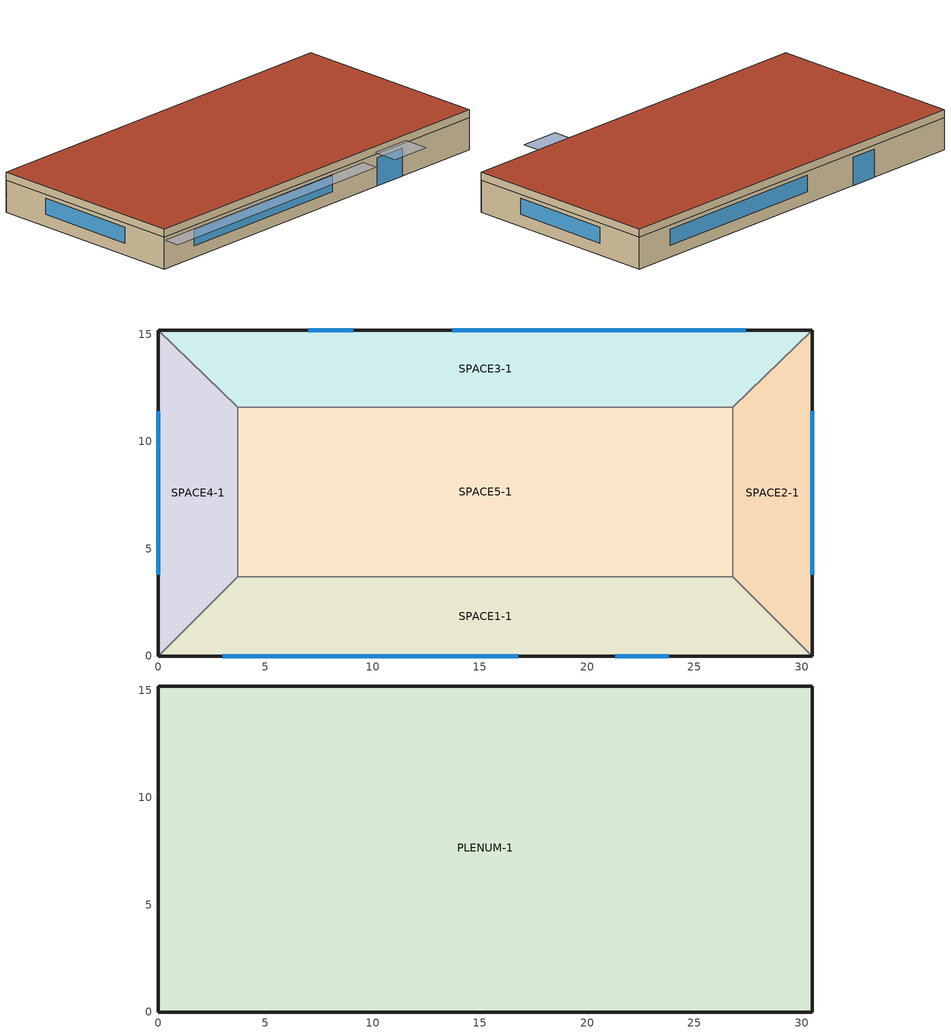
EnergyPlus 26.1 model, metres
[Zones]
SPACE3-1
 floor ground (FLOOR-SLAB-1): 26.8,11.6 3.7,11.6 0,15.2 30.5,15.2 z0
 wall outside (WALL-1): 30.5,15.2 0,15.2 z0:2.4
 wall to SPACE2-1 (INT-WALL-1): 26.8,11.6 30.5,15.2 z0:2.4
 wall to SPACE4-1 (INT-WALL-1): 0,15.2 3.7,11.6 z0:2.4
 wall to SPACE5-1 (INT-WALL-1): 3.7,11.6 26.8,11.6 z0:2.4
 window (Sgl Grey 3mm): 9.1,15.2 7,15.2 z0:2.1
 window (Dbl Clr 3mm/13mm Air): 27.4,15.2 13.7,15.2 z0.9:2.1
SPACE1-1
 floor ground (FLOOR-SLAB-1): 26.8,3.7 30.5,0 0,0 3.7,3.7 z0
 wall outside (WALL-1): 0,0 30.5,0 z0:2.4
 wall to SPACE2-1 (INT-WALL-1): 30.5,0 26.8,3.7 z0:2.4
 wall to SPACE4-1 (INT-WALL-1): 3.7,3.7 0,0 z0:2.4
 wall to SPACE5-1 (INT-WALL-1): 26.8,3.7 3.7,3.7 z0:2.4
 window (Sgl Grey 3mm): 21.3,0 23.8,0 z0:2.1
 window (Dbl Clr 3mm/13mm Air): 3,0 16.8,0 z0.9:2.1
SPACE2-1
 floor ground (FLOOR-SLAB-1): 26.8,11.6 30.5,15.2 30.5,0 26.8,3.7 z0
 wall outside (WALL-1): 30.5,0 30.5,15.2 z0:2.4
 wall to SPACE5-1 (INT-WALL-1): 26.8,11.6 26.8,3.7 z0:2.4
 window (Dbl Clr 3mm/13mm Air): 30.5,3.8 30.5,11.4 z0.9:2.1
SPACE4-1
 floor ground (FLOOR-SLAB-1): 3.7,3.7 0,0 0,15.2 3.7,11.6 z0
 wall outside (WALL-1): 0,15.2 0,0 z0:2.4
 wall to SPACE5-1 (INT-WALL-1): 3.7,3.7 3.7,11.6 z0:2.4
 window (Dbl Clr 3mm/13mm Air): 0,11.4 0,3.8 z0.9:2.1
SPACE5-1
 floor ground (FLOOR-SLAB-1): 26.8,11.6 26.8,3.7 3.7,3.7 3.7,11.6 z0
PLENUM-1
 floor to SPACE1-1 (CLNG-1): 26.8,3.7 30.5,0 0,0 3.7,3.7 z2.4
 floor to SPACE2-1 (CLNG-1): 26.8,11.6 30.5,15.2 30.5,0 26.8,3.7 z2.4
 floor to SPACE3-1 (CLNG-1): 26.8,11.6 3.7,11.6 0,15.2 30.5,15.2 z2.4
 floor to SPACE4-1 (CLNG-1): 3.7,3.7 0,0 0,15.2 3.7,11.6 z2.4
 floor to SPACE5-1 (CLNG-1): 26.8,11.6 26.8,3.7 3.7,3.7 3.7,11.6 z2.4
 wall outside (WALL-1): 30.5,15.2 0,15.2 0,0 30.5,0 30.5,15.2 z2.4:3
 roof outside (ROOF-1): 0,15.2 0,0 30.5,0 30.5,15.2 z3
shading: 0,-1.3 0,0 19.8,0 19.8,-1.3 z2.2; 21,-2 21,0 24.1,0 24.1,-2 z2.6
[Building]
Building: Loads convergence tolerance value=0.04; Maximum number of warmup days=25; Minimum number of warmup days=6; North axis=30; Solar distribution=FullExterior; Temperature convergence tolerance value=0.4; Terrain=City
[Site:GroundTemperature:BuildingSurface]
20.03, 20.03, 20.13, 20.3, 20.43, 20.52, 20.62, 20.77, 20.78, 20.55, 20.44, 20.2
[Site:Location]
Miami Intl Ap FL USA TMY3 WMO=722020: Elevation=11; Latitude=25.82; Longitude=-80.3; Time zone=-5
[SizingPeriod:DesignDay] Barometric pressure=101217; Day of month=21; Daylight saving time indicator=No; Humidity condition type=WetBulb; Rain indicator=No; Snow indicator=No; Solar model indicator=ASHRAEClearSky
Name | Daily dry bulb temperature range | Day type | Maximum dry bulb temperature | Month | Sky clearness | Wetbulb or dewpoint at maximum dry bulb | Wind direction | Wind speed
Miami Intl Ap Ann Clg .4% Condns DB=>MWB | 6.7 | SummerDesignDay | 33.2 | 7 | 1 | 25.3 | 140 | 4.5
Miami Intl Ap Ann Htg 99.6% Condns DB | 0 | WinterDesignDay | 8.7 | 1 | 0 | 8.7 | 340 | 3.8
[Construction]
CLNG-1: MAT-CLNG-1
Dbl Clr 3mm/13mm Air: CLEAR 3MM, AIR 13MM, CLEAR 3MM
FLOOR-SLAB-1: CC03, CP01
INT-WALL-1: GP02, AL21, GP02
ROOF-1: RG01, BR01, IN46, WD01
Sgl Grey 3mm: GREY 3MM
WALL-1: WD01, PW03, IN02, GP01
[Material] Thermal absorptance=0.9
Name | Conductivity | Density | Roughness | Solar absorptance | Specific heat | Thickness | Visible absorptance
BR01 | 0.162 | 1121 | VeryRough | 0.7 | 1464 | 0.0095 | 0.7
CC03 | 1.31 | 2243 | MediumRough | 0.65 | 837 | 0.1016 | 0.65
GP01 | 0.16 | 801 | MediumSmooth | 0.75 | 837 | 0.0127 | 0.75
GP02 | 0.16 | 801 | MediumSmooth | 0.75 | 837 | 0.0159 | 0.75
IN02 | 0.043 | 10 | Rough | 0.75 | 837 | 0.0901 | 0.75
IN46 | 0.023 | 24 | VeryRough | 0.5 | 1590 | 0.0762 | 0.5
PW03 | 0.115 | 545 | MediumSmooth | 0.78 | 1213 | 0.0127 | 0.78
RG01 | 1.442 | 881 | Rough | 0.65 | 1674 | 0.0127 | 0.65
WD01 | 0.115 | 513 | MediumSmooth | 0.78 | 1381 | 0.0191 | 0.78
[Material:AirGap]
AL21: Thermal resistance=0.157
[Material:NoMass] Roughness=Rough
Name | Solar absorptance | Thermal absorptance | Thermal resistance | Visible absorptance
CP01 | 0.75 | 0.9 | 0.367 | 0.75
MAT-CLNG-1 | 0.65 | 0.65 | 0.652259 | 0.65
[WindowMaterial:Gas]
AIR 13MM: Gas type=Air; Thickness=0.0127
[WindowMaterial:Glazing] Back side infrared hemispherical emissivity=0.84; Conductivity=0.9; Front side infrared hemispherical emissivity=0.84; Infrared transmittance at normal incidence=0; Optical data type=SpectralAverage; Thickness=0.003
Name | Back side solar reflectance at normal incidence | Back side visible reflectance at normal incidence | Front side solar reflectance at normal incidence | Front side visible reflectance at normal incidence | Solar transmittance at normal incidence | Visible transmittance at normal incidence
CLEAR 3MM | 0.075 | 0.081 | 0.075 | 0.081 | 0.837 | 0.898
GREY 3MM | 0.061 | 0.061 | 0.061 | 0.061 | 0.626 | 0.611
[AirConditioner:VariableRefrigerantFlow:FluidTemperatureControl:HR]
VRF Heat Pump: Availability schedule=VRFCondAvailSched; Compressor inverter efficiency=0.95; Compressor maximum delta pressure=4500000; Crankcase heater power per compressor=33; Diameter of main pipe for discharge gas=0.0286; Diameter of main pipe for suction gas=0.0349; Equivalent length of main pipe connecting outdoor unit to the first branch joint=36; Height difference between outdoor unit and indoor units=5; Length of main pipe connecting outdoor unit to the first branch joint=30; Compressor speed at loading index 1=1500; Loading index compressor power multiplier function of temperature curve name 1=MinSpdPower; Loading index evaporative capacity multiplier function of temperature curve name 1=MinSpdCooling; Compressor speed at loading index 2=3600; Loading index compressor power multiplier function of temperature curve name 2=Spd1Power; Loading index evaporative capacity multiplier function of temperature curve name 2=Spd1Cooling; Compressor speed at loading index 3=6000; Loading index compressor power multiplier function of temperature curve name 3=Spd2Power; Loading index evaporative capacity multiplier function of temperature curve name 3=Spd2Cooling; Main pipe insulation thermal conductivity=0.032; Main pipe insulation thickness=0.02; Maximum outdoor air temperature in cooling only mode=43; Maximum outdoor air temperature in heating only mode=26; Maximum outdoor dry bulb temperature for crankcase heater=7; Maximum outdoor temperature in heat recovery mode=26; Minimum outdoor air temperature in cooling only mode=-6; Minimum outdoor air temperature in heating only mode=-20; Minimum outdoor temperature in heat recovery mode=-20; Number of compressor loading index entries=3; Number of compressors=3; Outdoor unit condenser rated bypass factor=0.05; Outdoor unit condenser reference subcooling=3; Outdoor unit condensing temperature function of subcooling curve=OUCondTempCurve; Outdoor unit evaporating temperature function of superheating curve=OUEvapTempCurve; Outdoor unit evaporator rated bypass factor=0.28; Outdoor unit evaporator reference superheating=3; Outdoor unit fan flow rate per unit of rated evaporative capacity=0.000113; Outdoor unit fan power per unit of rated evaporative capacity=0.0267; Outdoor unit heat exchanger capacity ratio=0.3; Rated compressor power per unit of rated evaporative capacity=0.214; Rated evaporative capacity=Autosize; Ratio of compressor size to total compressor capacity=0.33; Refrigerant temperature control algorithm for indoor unit=VariableTemp; Refrigerant type=R410A; Variable condensing temperature maximum for indoor unit=46; Variable condensing temperature minimum for indoor unit=36; Variable evaporating temperature maximum for indoor unit=14; Variable evaporating temperature minimum for indoor unit=5; Zone terminal unit list=VRF Heat Pump TU List
[Coil:Cooling:DX:VariableRefrigerantFlow:FluidTemperatureControl] Availability schedule=VRFAvailSched; Indoor unit evaporating temperature function of superheating curve=IUEvapTempCurve; Indoor unit reference superheating=3; Rated sensible heat ratio=Autosize; Rated total cooling capacity=Autosize
TU1 VRF DX Cooling Coil; TU2 VRF DX Cooling Coil; TU3 VRF DX Cooling Coil; TU4 VRF DX Cooling Coil; TU5 VRF DX Cooling Coil
[Coil:Heating:DX:VariableRefrigerantFlow:FluidTemperatureControl] Availability schedule=VRFAvailSched; Indoor unit condensing temperature function of subcooling curve=IUCondTempCurve; Indoor unit reference subcooling=5; Rated total heating capacity=Autosize
TU1 VRF DX Heating Coil; TU2 VRF DX Heating Coil; TU3 VRF DX Heating Coil; TU4 VRF DX Heating Coil; TU5 VRF DX Heating Coil
[DesignSpecification:OutdoorAir] Outdoor air flow per person=0.00472; Outdoor air flow per zone=0; Outdoor air flow per zone floor area=0.000508; Outdoor air method=Sum
SZ DSOA SPACE1-1; SZ DSOA SPACE2-1; SZ DSOA SPACE3-1; SZ DSOA SPACE4-1; SZ DSOA SPACE5-1
[ElectricEquipment] Design level calculation method=Watts/Area; Fraction latent=0; Fraction lost=0; Fraction radiant=0.3; Schedule=EQUIP-1
Name | Watts per floor area | Zone or zonelist or space or spacelist
SPACE1-1 ElecEq 1 | 10.76 | SPACE1-1
SPACE2-1 ElecEq 1 | 10.76 | SPACE2-1
SPACE3-1 ElecEq 1 | 10.76 | SPACE3-1
SPACE4-1 ElecEq 1 | 10.76 | SPACE4-1
SPACE5-1 ElecEq 1 | 107.64 | SPACE5-1
[Fan:SystemModel] Availability schedule=VRFAvailSched; Design electric power consumption=Autosize; Design maximum air flow rate=Autosize; Design power sizing method=TotalEfficiencyAndPressure; Design pressure rise=600; Electric power minimum flow rate fraction=0; End use subcategory=General; Fan total efficiency=0.7; Motor efficiency=0.9; Motor in air stream fraction=1; Speed control method=Continuous
Name | Electric power function of flow fraction curve
TU1 VRF Supply Fan | TU1 VRF Supply Fan_curve
TU2 VRF Supply Fan | TU2 VRF Supply Fan_curve
TU3 VRF Supply Fan | TU3 VRF Supply Fan_curve
TU4 VRF Supply Fan | TU4 VRF Supply Fan_curve
TU5 VRF Supply Fan | TU5 VRF Supply Fan_curve
[Lights] Design level calculation method=Watts/Area; End use subcategory=GeneralLights; Fraction radiant=0.59; Fraction replaceable=0; Fraction visible=0.2; Return air fraction=0; Schedule=LIGHTS-1; Watts per floor area=16.15
Name | Zone or zonelist or space or spacelist
SPACE1-1 Lights 1 | SPACE1-1
SPACE2-1 Lights 1 | SPACE2-1
SPACE3-1 Lights 1 | SPACE3-1
SPACE4-1 Lights 1 | SPACE4-1
SPACE5-1 Lights 1 | SPACE5-1
[People] Activity level schedule=ActSchd; Fraction radiant=0.3; Number of people calculation method=People; Number of people schedule=OCCUPY-1; Sensible heat fraction=Autocalculate
Name | Number of people | Zone or zonelist or space or spacelist
SPACE1-1 People 1 | 11 | SPACE1-1
SPACE2-1 People 1 | 5 | SPACE2-1
SPACE3-1 People 1 | 11 | SPACE3-1
SPACE4-1 People 1 | 5 | SPACE4-1
SPACE5-1 People 1 | 20 | SPACE5-1
[Sizing:Zone] Account for dedicated outdoor air system=No; Cooling design air flow method=DesignDay; Cooling design air flow rate=0; Dedicated outdoor air high setpoint temperature for design=Autosize; Dedicated outdoor air low setpoint temperature for design=Autosize; Dedicated outdoor air system control strategy=NeutralSupplyAir; Heating design air flow method=DesignDay; Heating design air flow rate=0; Zone cooling design supply air humidity ratio=0.009; Zone cooling design supply air temperature=13.5; Zone cooling design supply air temperature input method=SupplyAirTemperature; Zone cooling sizing factor=0; Zone heating design supply air humidity ratio=0.004; Zone heating design supply air temperature=50; Zone heating design supply air temperature input method=SupplyAirTemperature; Zone heating sizing factor=0
Name | Design specification outdoor air object
SPACE1-1 | SZ DSOA SPACE1-1
SPACE2-1 | SZ DSOA SPACE2-1
SPACE3-1 | SZ DSOA SPACE3-1
SPACE4-1 | SZ DSOA SPACE4-1
SPACE5-1 | SZ DSOA SPACE5-1
[ThermostatSetpoint:DualSetpoint]
DualSetPoint: Cooling setpoint temperature schedule=Clg-SetP-Sch; Heating setpoint temperature schedule=Htg-SetP-Sch
[Zone] Multiplier=1; Type=1
Name | Ceiling height | Volume
PLENUM-1 | 0.6096 | 283.2
SPACE1-1; SPACE3-1 | 2.4384 | 239.247
SPACE2-1; SPACE4-1 | 2.4384 | 103.311
SPACE5-1 | 2.4384 | 447.683
[ZoneControl:Thermostat] Control 1=DualSetPoint; Control type schedule=Zone Control Type Sched
Name | Zone or zonelist
SPACE1-1 Control | SPACE1-1
SPACE2-1 Control | SPACE2-1
SPACE3-1 Control | SPACE3-1
SPACE4-1 Control | SPACE4-1
SPACE5-1 Control | SPACE5-1
[Zone equipment]
SPACE1-1: TU1
SPACE2-1: TU2
SPACE3-1: TU3
SPACE4-1: TU4
SPACE5-1: TU5
[ZoneHVAC:TerminalUnit:VariableRefrigerantFlow] Cooling outdoor air flow rate=Autosize; Cooling supply air flow rate=Autosize; Heating outdoor air flow rate=Autosize; Heating supply air flow rate=Autosize; No cooling supply air flow rate=Autosize; No heating supply air flow rate=Autosize; No load outdoor air flow rate=Autosize; Supply air fan operating mode schedule=VRFFanSchedule; Supply air fan placement=DrawThrough; Terminal unit availability schedule=VRFAvailSched; Zone terminal unit off parasitic electric energy use=20; Zone terminal unit on parasitic electric energy use=30
Name | Cooling coil object | Heating coil object | Outside air mixer object | Supply air fan object
TU1 | TU1 VRF DX Cooling Coil | TU1 VRF DX Heating Coil | TU1 OA Mixer | TU1 VRF Supply Fan
TU2 | TU2 VRF DX Cooling Coil | TU2 VRF DX Heating Coil | TU2 OA Mixer | TU2 VRF Supply Fan
TU3 | TU3 VRF DX Cooling Coil | TU3 VRF DX Heating Coil | TU3 OA Mixer | TU3 VRF Supply Fan
TU4 | TU4 VRF DX Cooling Coil | TU4 VRF DX Heating Coil | TU4 OA Mixer | TU4 VRF Supply Fan
TU5 | TU5 VRF DX Cooling Coil | TU5 VRF DX Heating Coil | TU5 OA Mixer | TU5 VRF Supply Fan
[ZoneInfiltration:DesignFlowRate] Constant term coefficient=0; Design flow rate calculation method=Flow/Zone; Schedule=INFIL-SCH; Temperature term coefficient=0; Velocity squared term coefficient=0; Velocity term coefficient=0.2237
Name | Design flow rate | Zone or zonelist or space or spacelist
SPACE1-1 Infil 1 | 0.0167 | SPACE1-1
SPACE2-1 Infil 1 | 0.00717 | SPACE2-1
SPACE3-1 Infil 1 | 0.0167 | SPACE3-1
SPACE4-1 Infil 1 | 0.00717 | SPACE4-1
SPACE5-1 Infil 1 | 0.031089 | SPACE5-1
[ZoneTerminalUnitList]
ZoneTerminalUnitList 1: Zone terminal unit name 1=TU3; Zone terminal unit name 2=TU4; Zone terminal unit name 3=TU1; Zone terminal unit name 4=TU2; Zone terminal unit name 5=TU5; Zone terminal unit list=VRF Heat Pump TU List
[Curve:Biquadratic] Input unit type for x=Temperature; Input unit type for y=Temperature; Maximum value of x=65; Maximum value of y=15; Minimum value of x=15; Minimum value of y=-30; Output unit type=Dimensionless
Name | Coefficient1 constant | Coefficient2 x | Coefficient3 x 2 | Coefficient4 y | Coefficient5 y 2 | Coefficient6 x y
MinSpdCooling | 0.319 | -0.00126 | -2.15e-05 | 0.012 | 0.000105 | -8.66e-05
MinSpdPower | 0.0879 | -0.000172 | 6.93e-05 | -3.38e-05 | -8.1e-06 | -1.04e-05
Spd1Cooling | 0.812 | -0.00423 | -4.11e-05 | 0.0297 | 0.000267 | -0.000223
Spd1Power | 0.326 | -0.0022 | 0.000142 | 0.00282 | 2.86e-05 | -3.5e-05
Spd2Cooling | 1.32 | -0.0062 | -7.1e-05 | 0.0489 | 0.000459 | -0.000367
Spd2Power | 0.656 | -0.00371 | 0.000207 | 0.0105 | 7.36e-05 | -0.000157
[Curve:Quadratic] Input unit type for x=Temperature; Minimum value of x=0; Output unit type=Temperature
Name | Maximum value of x | Coefficient1 constant | Coefficient2 x | Coefficient3 x 2
IUCondTempCurve | 20 | -1.85 | 0.411 | 0.0196
IUEvapTempCurve | 15 | 0 | 0.843 | 0
OUCondTempCurve | 20 | 0 | -2.91 | 1.18
OUEvapTempCurve | 15 | 0 | 0.605 | 0.025
[Curve:Quartic] Input unit type for x=Dimensionless; Maximum curve output=5; Maximum value of x=1; Minimum curve output=0; Minimum value of x=0; Output unit type=Dimensionless; Coefficient1 constant=0.059; Coefficient2 x=0; Coefficient3 x 2=0; Coefficient4 x 3=0.928; Coefficient5 x 4=0
TU1 VRF Supply Fan_curve; TU2 VRF Supply Fan_curve; TU3 VRF Supply Fan_curve; TU4 VRF Supply Fan_curve; TU5 VRF Supply Fan_curve
[Schedule:Compact]
ActSchd: Through: 12/31, For: AllDays, Until: 24:00, 117.24
Clg-SetP-Sch: Through: 12/31, For: SummerDesignDay, Until: 24:00, 23.9, For: WinterDesignDay, Until: 24:00, 23.9, For: WeekDays, Until: 7:00, 23.9, Until: 18:00, 23.9, Until: 24:00, 23.9, For: WeekEnds Holiday, Until: 7:00, 23.9, Until: 13:00, 23.9, Until: 24:00, 23.9, For: AllOtherDays, Until: 7:00, 23.9, Until: 18:00, 23.9, Until: 24:00, 23.9
EQUIP-1: Through: 12/31, For: WeekDays SummerDesignDay CustomDay1 CustomDay2, Until: 8:00, 0.02, Until: 9:00, 0.4, Until: 14:00, 0.9, Until: 15:00, 0.8, Until: 16:00, 0.7, Until: 18:00, 0.5, Until: 20:00, 0.3, Until: 24:00, 0.02, For: Weekends WinterDesignDay Holiday, Until: 24:00, 0.2
Htg-SetP-Sch: Through: 12/31, For: SummerDesignDay, Until: 24:00, 21.1, For: WinterDesignDay, Until: 24:00, 21.1, For: WeekDays, Until: 7:00, 21.1, Until: 18:00, 21.1, Until: 24:00, 21.1, For: WeekEnds Holiday, Until: 7:00, 21.1, Until: 13:00, 21.1, Until: 24:00, 21.1, For: AllOtherDays, Until: 7:00, 21.1, Until: 18:00, 21.1, Until: 24:00, 21.1
INFIL-SCH: Through: 3/31, For: AllDays, Until: 24:00, 1, Through: 10/31, For: AllDays, Until: 24:00, 0, Through: 12/31, For: AllDays, Until: 24:00, 1
LIGHTS-1: Through: 12/31, For: WeekDays SummerDesignDay CustomDay1 CustomDay2, Until: 8:00, 0.05, Until: 9:00, 0.9, Until: 10:00, 0.95, Until: 11:00, 1, Until: 12:00, 0.95, Until: 13:00, 0.8, Until: 14:00, 0.9, Until: 18:00, 1, Until: 19:00, 0.6, Until: 21:00, 0.2, Until: 24:00, 0.05, For: Weekends WinterDesignDay Holiday, Until: 24:00, 0.05
OCCUPY-1: Through: 12/31, For: WeekDays SummerDesignDay CustomDay1 CustomDay2, Until: 8:00, 0, Until: 11:00, 1, Until: 12:00, 0.8, Until: 13:00, 0.4, Until: 14:00, 0.8, Until: 18:00, 1, Until: 19:00, 0.5, Until: 21:00, 0.1, Until: 24:00, 0, For: Weekends WinterDesignDay Holiday, Until: 24:00, 0
VRFAvailSched: Through: 3/31, For: AllDays, Until: 24:00, 1, Through: 9/30, For: WeekDays, Until: 7:00, 1, Until: 17:00, 1, Until: 24:00, 1, For: SummerDesignDay WinterDesignDay, Until: 24:00, 1, For: AllOtherDays, Until: 24:00, 1, Through: 12/31, For: AllDays, Until: 24:00, 1
VRFCondAvailSched: Through: 12/31, For: AllDays, Until: 12:00, 1, Until: 13:00, 1, Until: 24:00, 1
VRFFanSchedule: Through: 12/31, For: AllDays, Until: 7:00, 1, Until: 18:00, 1, Until: 24:00, 1
Zone Control Type Sched: Through: 12/31, For: SummerDesignDay, Until: 24:00, 4, For: WinterDesignDay, Until: 24:00, 4, For: AllOtherDays, Until: 24:00, 4
